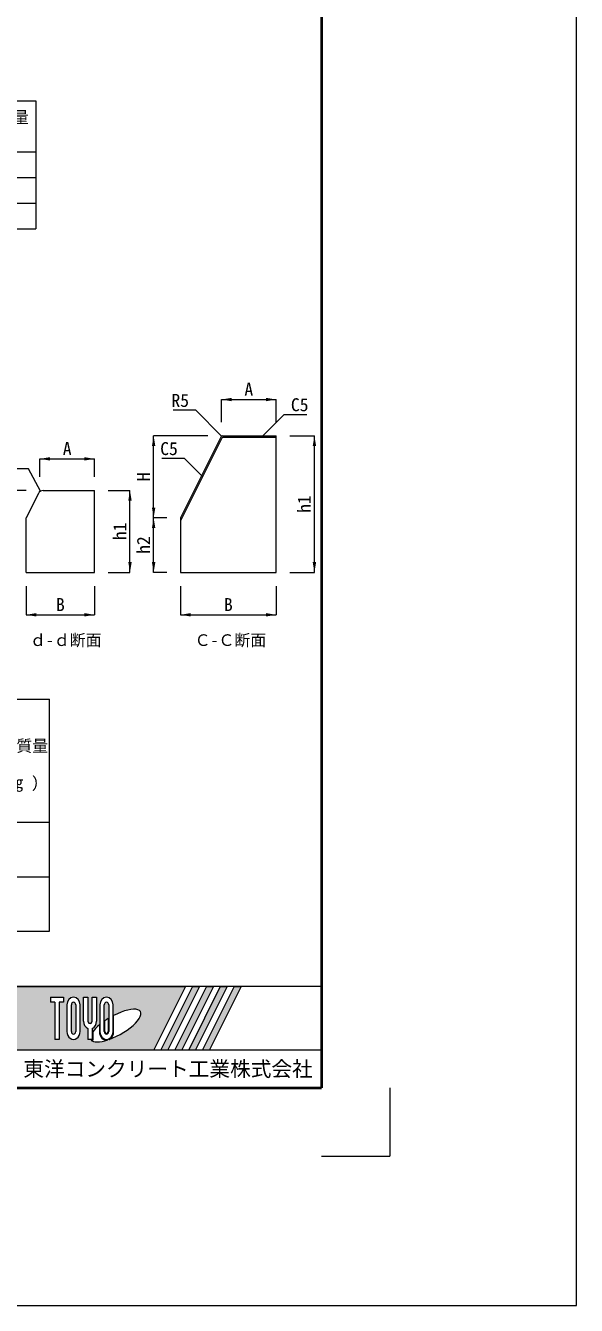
# Model space of a CAD drawing. Units: millimetres at full size; details may follow other scales. Extents: x 284 to 11284, y 191 to 9444.
# Drawn here: x 9265 to 11284, y 191 to 4879 of the extents above; entities that cross this region are included whole.
import ezdxf
from ezdxf.enums import TextEntityAlignment as Align

# ---------------------------------------------------------------- set-up
doc = ezdxf.new("R2010")
doc.units = ezdxf.units.MM
doc.header["$LTSCALE"] = 15
for name, color, linetype, lineweight in [('_0-0_', 7, 'Continuous', 13), ('Defpoints_3', 7, 'Continuous', 13), ('図枠', 7, 'Continuous', 5), ('寸法線', 7, 'Continuous', 9), ('本体', 2, 'Continuous', 20), ('枠', 1, 'Continuous', 13), ('補助線', 8, 'Continuous', 13)]:
    doc.layers.add(name, color=color, linetype=linetype, lineweight=lineweight)
doc.styles.add('ＭＳ ゴシック', font='')
doc.styles.get('ＭＳ ゴシック').set_extended_font_data('MS Gothic')

# ---------------------------------------------------------------- blocks, each defined once
blk = doc.blocks.new('filled_arrow')
at = {"color": 0, "linetype": 'Continuous', "lineweight": -2}
blk.add_solid([(7.5, 1.25), (0, 0), (7.5, -1.25)], dxfattribs=at)

msp = doc.modelspace()

# ---------------------------------------------------------------- hatches: boundary and pattern name
at = {"layer": '図枠'}
h = msp.add_hatch(color=256, dxfattribs=at)
h.paths.add_polyline_path([(9224.42, 1359.27), (9224.42, 1127.23), (9734.89, 1127.23), (9850.9, 1359.27)])
edge = h.paths.add_edge_path(flags=16)
edge.add_ellipse((9595.05, 1216.43), major_axis=(90.91, 50.89), ratio=0.3471473, start_angle=-144.31122, end_angle=72.1899, ccw=False)
edge.add_ellipse((9561.38, 1194.46), major_axis=(0, 30.94), ratio=0.8463542, start_angle=-160.70346, end_angle=-90)
edge.add_line((9587.57, 1194.46), (9587.57, 1253.44))
edge = h.paths.add_edge_path(flags=16)
edge.add_ellipse((9561.38, 1292.04), major_axis=(0, 28.56), ratio=0.8463542, start_angle=-90, end_angle=90, ccw=False)
edge.add_line((9585.55, 1292.04), (9585.55, 1194.46))
edge.add_ellipse((9561.38, 1194.46), major_axis=(0, 28.56), ratio=0.8463542, start_angle=90, end_angle=-90, ccw=False)
edge.add_line((9537.21, 1194.46), (9537.21, 1292.04))
edge = h.paths.add_edge_path(flags=16)
edge.add_line((9569.44, 1292.04), (9569.44, 1194.46))
edge.add_ellipse((9561.38, 1194.46), major_axis=(0, 9.52), ratio=0.8463542, start_angle=90, end_angle=-90, ccw=False)
edge.add_line((9553.33, 1194.46), (9553.33, 1292.04))
edge.add_ellipse((9561.38, 1292.04), major_axis=(0, 9.52), ratio=0.8463542, start_angle=-90, end_angle=90, ccw=False)
edge = h.paths.add_edge_path(flags=16)
edge.add_line((9567.43, 1242.16), (9567.43, 1194.46))
edge.add_ellipse((9561.38, 1194.46), major_axis=(0, 7.14), ratio=0.8463541, start_angle=90, end_angle=-90, ccw=False)
edge.add_line((9555.34, 1194.46), (9555.34, 1234.35))
edge.add_ellipse((9595.05, 1216.43), major_axis=(90.91, 50.89), ratio=0.3471473, start_angle=107.79174, end_angle=126.47132, ccw=False)
edge = h.paths.add_edge_path(flags=16)
edge.add_line((9525.13, 1320.59), (9525.13, 1233.14))
edge.add_ellipse((9500.96, 1233.14), major_axis=(0, 28.56), ratio=0.8463542, start_angle=-163.34117, end_angle=-90, ccw=False)
edge.add_line((9509.02, 1206.21), (9509.02, 1165.91))
edge.add_line((9509.02, 1165.91), (9492.9, 1165.91))
edge.add_line((9492.9, 1165.91), (9492.9, 1206.21))
edge.add_ellipse((9500.96, 1233.14), major_axis=(0, 28.56), ratio=0.8463542, start_angle=90, end_angle=163.34117, ccw=False)
edge.add_line((9476.79, 1233.14), (9476.79, 1320.59))
edge.add_line((9476.79, 1320.59), (9492.9, 1320.59))
edge.add_line((9492.9, 1320.59), (9492.9, 1233.14))
edge.add_ellipse((9500.96, 1233.14), major_axis=(0, 9.52), ratio=0.8463542, start_angle=90, end_angle=-90)
edge.add_line((9509.02, 1233.14), (9509.02, 1320.59))
edge.add_line((9509.02, 1320.59), (9525.13, 1320.59))
edge = h.paths.add_edge_path(flags=16)
edge.add_line((9535.2, 1219.09), (9535.2, 1194.46))
edge.add_ellipse((9561.38, 1194.46), major_axis=(0, 30.94), ratio=0.8463542, start_angle=90, end_angle=-171.54427)
edge.add_ellipse((9595.05, 1216.43), major_axis=(90.91, 50.89), ratio=0.3471473, start_angle=-178.64954, end_angle=-148.29244, ccw=False)
edge.add_line((9505.54, 1163.53), (9511.03, 1163.53))
edge.add_line((9511.03, 1163.53), (9511.03, 1193.69))
edge.add_ellipse((9595.05, 1216.43), major_axis=(90.91, 50.89), ratio=0.3471473, start_angle=148.21912, end_angle=165.90812, ccw=False)
edge = h.paths.add_edge_path(flags=16)
edge.add_ellipse((9440.53, 1292.04), major_axis=(0, 28.56), ratio=0.8463542, start_angle=-90, end_angle=90, ccw=False)
edge.add_line((9464.7, 1292.04), (9464.7, 1194.46))
edge.add_ellipse((9440.53, 1194.46), major_axis=(0, 28.56), ratio=0.8463542, start_angle=90, end_angle=-90, ccw=False)
edge.add_line((9416.36, 1194.46), (9416.36, 1292.04))
edge = h.paths.add_edge_path(flags=16)
edge.add_line((9448.59, 1292.04), (9448.59, 1194.46))
edge.add_ellipse((9440.53, 1194.46), major_axis=(0, 9.52), ratio=0.8463542, start_angle=90, end_angle=-90, ccw=False)
edge.add_line((9432.48, 1194.46), (9432.48, 1292.04))
edge.add_ellipse((9440.53, 1292.04), major_axis=(0, 9.52), ratio=0.8463542, start_angle=-90, end_angle=90, ccw=False)
h.paths.add_polyline_path([(9404.28, 1320.59), (9404.28, 1301.56), (9388.17, 1301.56), (9388.17, 1165.91), (9372.05, 1165.91), (9372.05, 1301.56), (9355.94, 1301.56), (9355.94, 1320.59)], flags=16)
for points in [[(9760.41, 1127.23), (9785.93, 1127.23), (9901.95, 1359.27), (9876.43, 1359.27)], [(9953, 1359.27), (9927.47, 1359.27), (9811.46, 1127.23), (9836.98, 1127.23)], [(10004.04, 1359.27), (9978.52, 1359.27), (9862.5, 1127.23), (9888.03, 1127.23)], [(10055.09, 1359.27), (10029.57, 1359.27), (9913.55, 1127.23), (9939.08, 1127.23)]]:
    msp.add_hatch(color=256, dxfattribs=at).paths.add_polyline_path(points)

# ---------------------------------------------------------------- linework, layer by layer
at = {"layer": '_0-0_'}
for p, q in [((6879.02, 4604.03), (9302.9, 4604.03)), ((9302.9, 4604.03), (9302.9, 4135.28)), ((6879.02, 4416.53), (9302.9, 4416.53)), ((9017.89, 4322.78), (9302.9, 4322.78)), ((8596.02, 4229.03), (9302.9, 4229.03)), ((6879.02, 4135.28), (9302.9, 4135.28)), ((6793.81, 2411.68), (9352.96, 2411.68)), ((9352.96, 1561.68), (9352.96, 2411.68)), ((6793.81, 1961.68), (9352.96, 1961.68)), ((9093.8, 1761.68), (9352.96, 1761.68)), ((6793.81, 1561.68), (9352.96, 1561.68))]:
    msp.add_line(p, q, dxfattribs=at)
at = {"layer": 'Defpoints_3'}
for p in [(10599.42, 988.02), (10349.42, 738.02)]:
    msp.add_line(p, (10599.42, 738.02), dxfattribs=at)
at = {"layer": '図枠', "lineweight": 40}
for p in [(10349.42, 7913.02), (5849.42, 988.02)]:
    msp.add_line(p, (10349.42, 988.02), dxfattribs=at)
at = {"layer": '図枠', "lineweight": 13}
msp.add_line((10349.42, 1359.27), (5849.42, 1359.27), dxfattribs=at)
at = {"layer": '図枠'}
for p, q in [((9224.42, 1359.27), (9850.9, 1359.27)), ((9355.94, 1320.59), (9355.94, 1301.56)), ((9355.94, 1320.59), (9404.28, 1320.59)), ((9404.28, 1320.59), (9404.28, 1301.56)), ((9476.79, 1320.59), (9492.9, 1320.59)), ((9476.79, 1233.14), (9476.79, 1320.59)), ((9492.9, 1320.59), (9492.9, 1233.14)), ((9509.02, 1320.59), (9525.13, 1320.59)), ((9509.02, 1233.14), (9509.02, 1320.59)), ((9525.13, 1320.59), (9525.13, 1233.14)), ((9850.9, 1359.27), (9734.89, 1127.23)), ((9876.43, 1359.27), (9760.41, 1127.23)), ((9901.95, 1359.27), (9785.93, 1127.23)), ((9927.47, 1359.27), (9811.46, 1127.23)), ((9953, 1359.27), (9836.98, 1127.23)), ((9978.52, 1359.27), (9862.5, 1127.23)), ((9876.43, 1359.27), (9901.95, 1359.27)), ((10004.04, 1359.27), (9888.03, 1127.23)), ((10029.57, 1359.27), (9913.55, 1127.23)), ((9927.47, 1359.27), (9953, 1359.27)), ((10055.09, 1359.27), (9939.08, 1127.23)), ((9978.52, 1359.27), (10004.04, 1359.27)), ((10029.57, 1359.27), (10055.09, 1359.27)), ((9372.05, 1301.56), (9355.94, 1301.56)), ((9372.05, 1301.56), (9372.05, 1165.91)), ((9388.17, 1301.56), (9388.17, 1165.91)), ((9404.28, 1301.56), (9388.17, 1301.56)), ((9416.36, 1292.04), (9416.36, 1194.46)), ((9432.48, 1194.46), (9432.48, 1292.04)), ((9448.59, 1292.04), (9448.59, 1194.46)), ((9464.7, 1194.46), (9464.7, 1292.04)), ((9537.21, 1292.04), (9537.21, 1194.46)), ((9553.33, 1194.46), (9553.33, 1292.04)), ((9569.44, 1292.04), (9569.44, 1194.46)), ((9585.55, 1194.46), (9585.55, 1292.04)), ((9535.2, 1219.09), (9535.2, 1194.46)), ((9555.34, 1194.46), (9555.34, 1234.35)), ((9567.43, 1242.16), (9567.43, 1194.46)), ((9587.57, 1194.46), (9587.57, 1253.44)), ((9492.9, 1206.21), (9492.9, 1165.91)), ((9509.02, 1206.21), (9509.02, 1165.91)), ((9511.03, 1193.69), (9511.03, 1163.53)), ((9224.42, 1127.23), (9734.89, 1127.23)), ((9388.17, 1165.91), (9372.05, 1165.91)), ((9509.02, 1165.91), (9492.9, 1165.91)), ((9505.54, 1163.53), (9511.03, 1163.53)), ((9760.41, 1127.23), (9785.93, 1127.23)), ((9811.46, 1127.23), (9836.98, 1127.23)), ((9862.5, 1127.23), (9888.03, 1127.23)), ((9913.55, 1127.23), (9939.08, 1127.23))]:
    msp.add_line(p, q, dxfattribs=at)
for centre, major_axis, ratio, start_param, end_param in [((9440.53, 1292.04), (0, 28.56), 0.846354, 4.712389, 7.8539816), ((9561.38, 1292.04), (0, 28.56), 0.846354, 4.712389, 7.8539816), ((9440.53, 1292.04), (0, 9.52), 0.846354, 4.712389, 7.8539816), ((9561.38, 1292.04), (0, 9.52), 0.846354, 4.712389, 7.8539816), ((9595.05, 1216.43), (90.91, 50.89), 0.347147, 4.2621853, 7.7429163), ((9500.96, 1233.14), (0, 28.56), 0.846354, 1.5707963, 2.8017557), ((9500.96, 1233.14), (0, 9.52), 0.846354, 1.5707963, 4.712389), ((9500.96, 1233.14), (0, 28.56), 0.846354, 3.4814296, 4.712389), ((9595.05, 1216.43), (90.91, 50.89), 0.347147, 2.0815197, 2.5155126), ((9595.05, 1216.43), (90.91, 50.89), 0.347147, 1.6817405, 1.8219833), ((9440.53, 1194.46), (0, 28.56), 0.846354, 1.5707963, 4.712389), ((9440.53, 1194.46), (0, 9.52), 0.846354, 1.5707963, 4.712389), ((9561.38, 1194.46), (0, 30.94), 0.846354, 1.5707963, 3.3154679), ((9561.38, 1194.46), (0, 28.56), 0.846354, 1.5707963, 4.712389), ((9561.38, 1194.46), (0, 9.52), 0.846354, 1.5707963, 4.712389), ((9561.38, 1194.46), (0, 7.14), 0.846354, 1.5707963, 4.712389), ((9561.38, 1194.46), (0, 30.94), 0.846354, 3.5338438, 4.712389), ((9595.05, 1216.43), (90.91, 50.89), 0.347147, 3.2093975, 4.2004451)]:
    msp.add_ellipse(centre, major_axis=major_axis, ratio=ratio, start_param=start_param, end_param=end_param, dxfattribs=at)
at = {"layer": '寸法線'}
for p, q in [((9982.82, 3509.73), (10182.82, 3509.73)), ((9982.82, 3426.5), (9982.82, 3509.73)), ((10182.82, 3426.5), (10182.82, 3509.73)), ((9734.1, 3076.5), (9734.1, 3376.5)), ((9932.82, 3376.5), (9734.1, 3376.5)), ((10232.82, 3376.5), (10323.35, 3376.5)), ((10323.35, 2876.5), (10323.35, 3376.5)), ((9317.28, 3292.31), (9517.28, 3292.31)), ((9317.28, 3226.5), (9317.28, 3292.31)), ((9517.28, 3226.5), (9517.28, 3292.31)), ((9267.28, 3176.5), (9109.1, 3176.5)), ((9567.28, 3176.5), (9647.45, 3176.5)), ((9647.45, 2876.5), (9647.45, 3176.5)), ((9734.1, 2876.5), (9734.1, 3076.5)), ((9782.82, 3076.5), (9734.1, 3076.5)), ((9782.82, 3076.5), (9734.1, 3076.5)), ((9567.28, 2876.5), (9647.45, 2876.5)), ((9782.82, 2876.5), (9734.1, 2876.5)), ((10232.82, 2876.5), (10323.35, 2876.5)), ((9267.28, 2826.5), (9267.28, 2721.12)), ((9517.28, 2826.5), (9517.28, 2721.12)), ((9832.82, 2826.5), (9832.82, 2721.12)), ((10182.82, 2826.5), (10182.82, 2721.12)), ((9267.28, 2721.12), (9517.28, 2721.12)), ((9832.82, 2721.12), (10182.82, 2721.12))]:
    msp.add_line(p, q, dxfattribs=at)
for points in [[(9983.28, 3375.75), (9888.82, 3470.21), (9805.69, 3470.21)], [(10131.72, 3373.97), (10212.08, 3454.33), (10295.71, 3454.33)], [(9912.29, 3229.1), (9847.72, 3293.67), (9764.09, 3293.67)], [(9319.13, 3173.51), (9274.91, 3255.72), (9158.03, 3255.72)]]:
    msp.add_lwpolyline(points, dxfattribs=at)
at = {"layer": '本体'}
for p, q in [((9985.91, 3376.5), (10182.82, 3376.5)), ((10182.82, 2876.5), (10182.82, 3376.5)), ((9981.43, 3373.73), (9832.82, 3076.5)), ((9311.76, 3165.44), (9267.28, 3076.5)), ((9329.64, 3176.5), (9517.28, 3176.5)), ((9517.28, 2876.5), (9517.28, 3176.5)), ((9267.28, 2876.5), (9267.28, 3076.5)), ((9832.82, 3076.5), (9832.82, 2876.5)), ((9267.28, 2876.5), (9517.28, 2876.5)), ((9832.82, 2876.5), (10182.82, 2876.5))]:
    msp.add_line(p, q, dxfattribs=at)
at = {"layer": '本体', "lineweight": 5}
for p, q in [((9984.52, 3368.73), (9832.82, 3065.32)), ((9989, 3371.5), (10182.82, 3371.5))]:
    msp.add_line(p, q, dxfattribs=at)
at = {"layer": '本体'}
for centre, radius, end in [((9985.91, 3371.5), 5, 153.43489), ((9329.64, 3156.5), 20, 153.43476)]:
    msp.add_arc(centre, radius, 90, end, dxfattribs=at)
at = {"layer": '本体', "lineweight": 5}
msp.add_arc((9989, 3366.5), 5, 90, 153.43495, dxfattribs=at)
at = {"layer": '枠'}
for p, q in [((11283.52, 191.35), (11283.52, 9444.41)), ((284.12, 191.35), (11283.52, 191.35))]:
    msp.add_line(p, q, dxfattribs=at)
at = {"layer": '補助線'}
msp.add_line((9224.42, 1127.23), (10349.42, 1127.23), dxfattribs=at)

# ---------------------------------------------------------------- block references
at = {"layer": '寸法線', "xscale": 5, "yscale": 5}
for p in [(9982.82, 3509.73), (9317.28, 3292.31), (9267.28, 2721.12), (9832.82, 2721.12)]:
    msp.add_blockref('filled_arrow', p, dxfattribs=at)
at = {"layer": '寸法線'}
for p, xscale, yscale, rotation in [((10182.82, 3509.73), 5, 5, 180), ((9734.1, 3376.5), 5, 5, 270), ((9983.28, 3375.75), 0.173, 0.173, 135), ((10323.35, 3376.5), 5, 5, 270), ((10131.72, 3373.97), 0.173, 0.173, 45), ((9517.28, 3292.31), 5, 5, 180), ((9912.29, 3229.1), 0.173, 0.173, 135), ((9319.13, 3173.51), 0.173, 0.173, 118.3), ((9647.45, 3176.5), 5, 5, 270), ((9734.1, 3076.5), 5, 5, 90), ((9734.1, 3076.5), 5, 5, 270), ((9647.45, 2876.5), 5, 5, 90), ((9734.1, 2876.5), 5, 5, 90), ((10323.35, 2876.5), 5, 5, 90), ((9517.28, 2721.12), 5, 5, 180), ((10182.82, 2721.12), 5, 5, 180)]:
    msp.add_blockref('filled_arrow', p, dxfattribs=dict(at, xscale=xscale, yscale=yscale, rotation=rotation))

# ---------------------------------------------------------------- texts
at = {"layer": '_0-0_', "style": 'ＭＳ ゴシック'}
for s, p in [('参考質量', (9043.38, 4509.9)), ('ｄ-ｄ断面', (9281.06, 2594.11)), ('Ｃ-Ｃ断面', (9884.4, 2594.11)), ('参考質量', (9114.49, 2206.97)), ('( Kg )', (9140.05, 2073.69))]:
    msp.add_text(s, height=42.72, dxfattribs=at).set_placement(p, align=Align.BOTTOM_LEFT)
at = {"layer": '図枠', "style": 'ＭＳ ゴシック'}
msp.add_text('東洋コンクリート工業株式会社', height=55.54, dxfattribs=at).set_placement((9786.92, 1057.62), align=Align.MIDDLE_CENTER)
at = {"layer": '寸法線', "style": 'ＭＳ ゴシック'}
for s, p in [('A', (10082.82, 3547.23)), ('A', (9417.28, 3329.81)), ('B', (9392.28, 2758.62)), ('B', (10007.82, 2758.62))]:
    msp.add_text(s, height=47.47, dxfattribs=at).set_placement(p, align=Align.MIDDLE_CENTER)
for s, p in [('R5', (9863.82, 3530.21)), ('C5', (9822.72, 3353.67))]:
    msp.add_text(s, height=47.47, dxfattribs=at).set_placement(p, align=Align.TOP_RIGHT)
msp.add_text('C5', height=47.47, dxfattribs=at).set_placement((10237.08, 3514.33), align=Align.TOP_LEFT)
for s, p in [('H', (9696.6, 3226.5)), ('h1', (10285.85, 3126.5)), ('h1', (9609.95, 3026.5)), ('h2', (9696.6, 2976.5))]:
    msp.add_text(s, height=47.47, rotation=90, dxfattribs=at).set_placement(p, align=Align.MIDDLE_CENTER)

doc.saveas('drawing.dxf')
